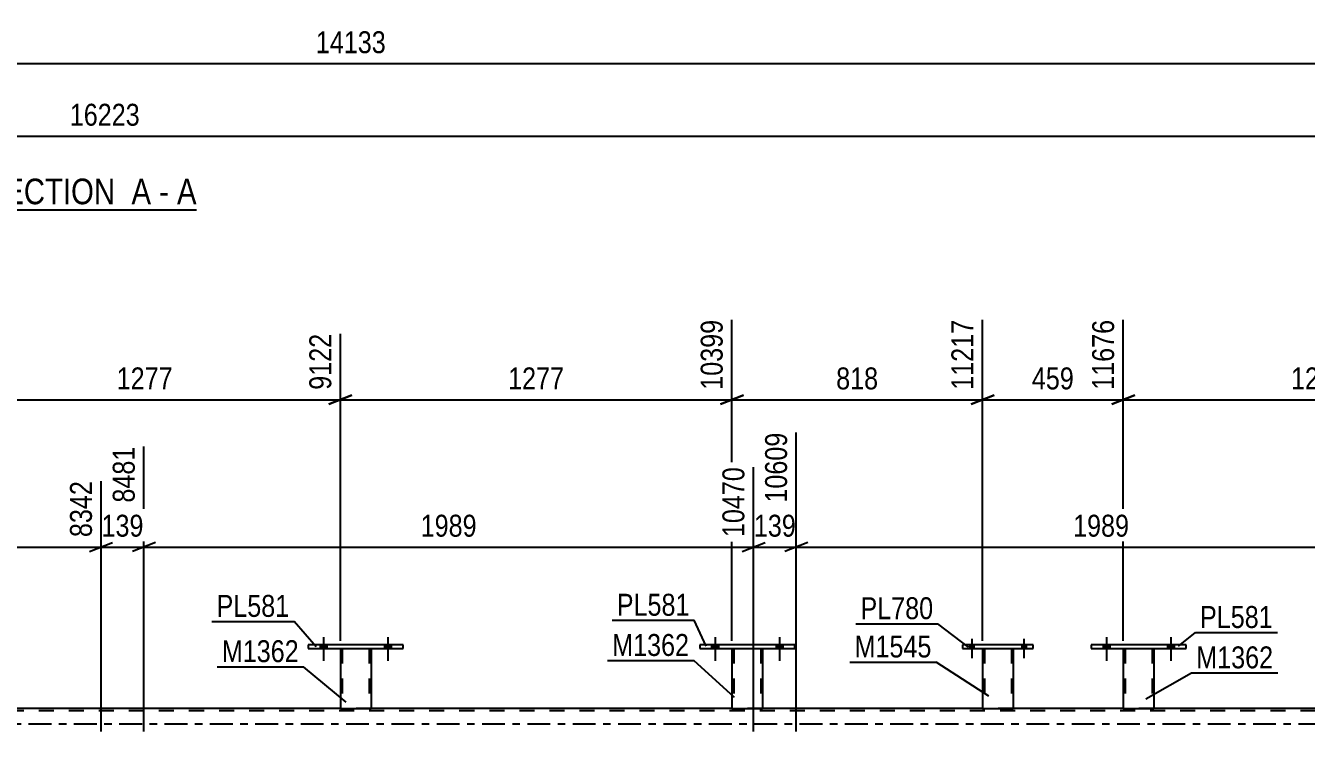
# Model space of a CAD drawing. Header units: millimetres. Extents: x -86 to 755, y -411 to 183.
# Drawn here: x 314.9 to 482, y -1 to 91.1 of the extents above; entities that cross this region are included whole.
import ezdxf

# ---------------------------------------------------------------- set-up
doc = ezdxf.new("R2010")
doc.units = ezdxf.units.MM
doc.linetypes.add('DXK_LINE_DOT2', pattern=[3.9198, 1.9599, -1.9599])
doc.linetypes.add('DXK_LINE_DOT3', pattern=[5.9187, 2.979, -0.9799, 0.9799, -0.9799])
doc.styles.add('Arial Narrow', font='ARIALN.TTF', dxfattribs={"height": 0.2})

# ---------------------------------------------------------------- blocks, each defined once
blk = doc.blocks.new('Unknown-814409269-11 - 2401')
at = {"color": 6, "linetype": 'Continuous'}
blk.add_line((309.53, 67.07), (337.17, 67.07), dxfattribs=at)
at = {"color": 0, "linetype": 'Continuous'}
for points in [[(327.63, 67.82), (327.63, 71.32), (309.53, 71.32), (309.53, 67.82)], [(331.24, 67.82), (331.24, 71.32), (328.68, 71.32), (328.68, 67.82)], [(333.57, 67.82), (333.57, 71.32), (332.29, 71.32), (332.29, 67.82)], [(337.17, 67.82), (337.17, 71.32), (334.62, 71.32), (334.62, 67.82)]]:
    blk.add_wipeout(points, dxfattribs=at)
at = {"color": 7, "linetype": 'Continuous', "style": 'Arial Narrow'}
for s, p in [('SECTION ', (309.53, 67.82)), ('A', (328.68, 67.82)), ('A', (334.62, 67.82)), ('-', (332.29, 67.82))]:
    blk.add_text(s, height=3.34, dxfattribs=at).set_placement(p)
blk = doc.blocks.new('Bolt-814409269-3583 - 3545')
at = {"linetype": 'Continuous'}
for points in [[(438.06, 9.82), (438.62, 9.82), (438.62, 10.3), (438.06, 10.3)], [(438.06, 9.82), (438.62, 9.82), (438.62, 10.3), (438.06, 10.3)], [(444.86, 9.82), (445.42, 9.82), (445.42, 10.3), (444.86, 10.3)], [(444.86, 9.82), (445.42, 9.82), (445.42, 10.3), (444.86, 10.3)]]:
    blk.add_hatch(color=1, dxfattribs=at).paths.add_polyline_path(points)
at = {"color": 1, "linetype": 'Continuous'}
for p, q in [((438.06, 10.3), (438.06, 9.82)), ((438.06, 10.3), (438.06, 9.82)), ((438.34, 11.1), (438.34, 8.58)), ((438.34, 11.1), (438.34, 8.58)), ((438.62, 10.3), (438.62, 9.82)), ((438.62, 10.3), (438.62, 9.82)), ((444.86, 10.3), (444.86, 9.82)), ((444.86, 10.3), (444.86, 9.82)), ((445.14, 11.1), (445.14, 8.58)), ((445.14, 11.1), (445.14, 8.58)), ((445.42, 10.3), (445.42, 9.82)), ((445.42, 10.3), (445.42, 9.82))]:
    blk.add_line(p, q, dxfattribs=at)
blk = doc.blocks.new('Part-814409269-3588 - 3545')
at = {"color": 2, "linetype": 'Continuous'}
for p, q in [((453.91, 10.32), (453.91, 9.84)), ((466.31, 10.32), (453.91, 10.32)), ((466.31, 9.84), (466.31, 10.32)), ((453.91, 9.84), (466.31, 9.84))]:
    blk.add_line(p, q, dxfattribs=at)
blk = doc.blocks.new('Part-814409269-3593 - 3545')
at = {"color": 2, "linetype": 'Continuous'}
for p, q in [((458.11, 9.84), (458.11, 2)), ((462.11, 9.84), (462.11, 2)), ((458.11, 2), (462.11, 2))]:
    blk.add_line(p, q, dxfattribs=at)
at = {"color": 7, "linetype": 'DXK_LINE_DOT2'}
for p, q in [((458.11, 9.84), (462.11, 9.84)), ((458.11, 9.84), (458.11, 9.84)), ((458.11, 9.84), (458.11, 9.84)), ((458.35, 9.84), (458.35, 2)), ((461.87, 9.84), (461.87, 2)), ((462.11, 9.84), (462.11, 9.84)), ((462.11, 9.84), (462.11, 9.84)), ((461.81, 2), (461.85, 2)), ((461.81, 2), (461.85, 2)), ((461.85, 2), (461.87, 2)), ((461.85, 2), (461.87, 2))]:
    blk.add_line(p, q, dxfattribs=at)
blk = doc.blocks.new('Bolt-814409269-3612 - 3545')
at = {"linetype": 'Continuous'}
for points in [[(404.39, 9.84), (405.27, 9.84), (405.27, 10.32), (404.39, 10.32)], [(412.79, 9.84), (413.67, 9.84), (413.67, 10.32), (412.79, 10.32)]]:
    blk.add_hatch(color=1, dxfattribs=at).paths.add_polyline_path(points)
at = {"color": 1, "linetype": 'Continuous'}
for p, q in [((404.39, 10.32), (404.39, 9.84)), ((404.83, 11.32), (404.83, 8.2)), ((405.27, 10.32), (405.27, 9.84)), ((412.79, 10.32), (412.79, 9.84)), ((413.23, 11.32), (413.23, 8.2)), ((413.67, 10.32), (413.67, 9.84))]:
    blk.add_line(p, q, dxfattribs=at)
blk = doc.blocks.new('Bolt-814409269-3613 - 3545')
at = {"linetype": 'Continuous'}
for points in [[(404.39, 9.84), (405.27, 9.84), (405.27, 10.32), (404.39, 10.32)], [(412.79, 9.84), (413.67, 9.84), (413.67, 10.32), (412.79, 10.32)]]:
    blk.add_hatch(color=1, dxfattribs=at).paths.add_polyline_path(points)
at = {"color": 1, "linetype": 'Continuous'}
for p, q in [((404.39, 10.32), (404.39, 9.84)), ((404.83, 11.32), (404.83, 8.2)), ((405.27, 10.32), (405.27, 9.84)), ((412.79, 10.32), (412.79, 9.84)), ((413.23, 11.32), (413.23, 8.2)), ((413.67, 10.32), (413.67, 9.84))]:
    blk.add_line(p, q, dxfattribs=at)
blk = doc.blocks.new('Bolt-814409269-3614 - 3545')
at = {"linetype": 'Continuous'}
for points in [[(455.47, 9.84), (456.35, 9.84), (456.35, 10.32), (455.47, 10.32)], [(463.87, 9.84), (464.75, 9.84), (464.75, 10.32), (463.87, 10.32)]]:
    blk.add_hatch(color=1, dxfattribs=at).paths.add_polyline_path(points)
at = {"color": 1, "linetype": 'Continuous'}
for p, q in [((455.47, 10.32), (455.47, 9.84)), ((455.91, 11.32), (455.91, 8.2)), ((456.35, 10.32), (456.35, 9.84)), ((463.87, 10.32), (463.87, 9.84)), ((464.31, 11.32), (464.31, 8.2)), ((464.75, 10.32), (464.75, 9.84))]:
    blk.add_line(p, q, dxfattribs=at)
blk = doc.blocks.new('Bolt-814409269-3615 - 3545')
at = {"linetype": 'Continuous'}
for points in [[(455.47, 9.84), (456.35, 9.84), (456.35, 10.32), (455.47, 10.32)], [(463.87, 9.84), (464.75, 9.84), (464.75, 10.32), (463.87, 10.32)]]:
    blk.add_hatch(color=1, dxfattribs=at).paths.add_polyline_path(points)
at = {"color": 1, "linetype": 'Continuous'}
for p, q in [((455.47, 10.32), (455.47, 9.84)), ((455.91, 11.32), (455.91, 8.2)), ((456.35, 10.32), (456.35, 9.84)), ((463.87, 10.32), (463.87, 9.84)), ((464.31, 11.32), (464.31, 8.2)), ((464.75, 10.32), (464.75, 9.84))]:
    blk.add_line(p, q, dxfattribs=at)
blk = doc.blocks.new('Bolt-814409269-3616 - 3545')
at = {"linetype": 'Continuous'}
for points in [[(353.31, 9.84), (354.19, 9.84), (354.19, 10.32), (353.31, 10.32)], [(361.71, 9.84), (362.59, 9.84), (362.59, 10.32), (361.71, 10.32)]]:
    blk.add_hatch(color=1, dxfattribs=at).paths.add_polyline_path(points)
at = {"color": 1, "linetype": 'Continuous'}
for p, q in [((353.31, 10.32), (353.31, 9.84)), ((353.75, 11.32), (353.75, 8.2)), ((354.19, 10.32), (354.19, 9.84)), ((361.71, 10.32), (361.71, 9.84)), ((362.15, 11.32), (362.15, 8.2)), ((362.59, 10.32), (362.59, 9.84))]:
    blk.add_line(p, q, dxfattribs=at)
blk = doc.blocks.new('Bolt-814409269-3617 - 3545')
at = {"linetype": 'Continuous'}
for points in [[(353.31, 9.84), (354.19, 9.84), (354.19, 10.32), (353.31, 10.32)], [(361.71, 9.84), (362.59, 9.84), (362.59, 10.32), (361.71, 10.32)]]:
    blk.add_hatch(color=1, dxfattribs=at).paths.add_polyline_path(points)
at = {"color": 1, "linetype": 'Continuous'}
for p, q in [((353.31, 10.32), (353.31, 9.84)), ((353.75, 11.32), (353.75, 8.2)), ((354.19, 10.32), (354.19, 9.84)), ((361.71, 10.32), (361.71, 9.84)), ((362.15, 11.32), (362.15, 8.2)), ((362.59, 10.32), (362.59, 9.84))]:
    blk.add_line(p, q, dxfattribs=at)
blk = doc.blocks.new('Part-814409269-3727 - 3545')
at = {"color": 2, "linetype": 'Continuous'}
for p, q in [((437.14, 10.3), (437.14, 9.82)), ((446.34, 10.3), (437.14, 10.3)), ((446.34, 9.82), (446.34, 10.3)), ((437.14, 9.82), (446.34, 9.82))]:
    blk.add_line(p, q, dxfattribs=at)
blk = doc.blocks.new('Part-814409269-3732 - 3545')
at = {"color": 2, "linetype": 'Continuous'}
for p, q in [((439.74, 9.82), (439.74, 2)), ((443.74, 9.82), (443.74, 2)), ((439.74, 2), (443.74, 2))]:
    blk.add_line(p, q, dxfattribs=at)
at = {"color": 7, "linetype": 'DXK_LINE_DOT2'}
for p, q in [((439.74, 9.82), (443.74, 9.82)), ((439.98, 9.82), (439.98, 2)), ((443.5, 9.82), (443.5, 2)), ((443.45, 2), (443.48, 2)), ((443.45, 2), (443.48, 2)), ((443.48, 2), (443.5, 2)), ((443.48, 2), (443.5, 2))]:
    blk.add_line(p, q, dxfattribs=at)
blk = doc.blocks.new('Part-814409269-3737 - 3545')
at = {"color": 2, "linetype": 'Continuous'}
for p, q in [((402.83, 10.32), (402.83, 9.84)), ((415.23, 10.32), (402.83, 10.32)), ((415.23, 9.84), (415.23, 10.32)), ((402.83, 9.84), (415.23, 9.84))]:
    blk.add_line(p, q, dxfattribs=at)
blk = doc.blocks.new('Part-814409269-3752 - 3545')
at = {"color": 2, "linetype": 'Continuous'}
for p, q in [((407.03, 9.84), (407.03, 2)), ((411.03, 9.84), (411.03, 2)), ((407.03, 2), (411.03, 2))]:
    blk.add_line(p, q, dxfattribs=at)
at = {"color": 7, "linetype": 'DXK_LINE_DOT2'}
for p, q in [((407.03, 9.84), (411.03, 9.84)), ((407.03, 9.84), (407.03, 9.84)), ((407.03, 9.84), (407.03, 9.84)), ((407.27, 9.84), (407.27, 2)), ((410.79, 9.84), (410.79, 2)), ((411.03, 9.84), (411.03, 9.84)), ((411.03, 9.84), (411.03, 9.84)), ((410.73, 2), (410.77, 2)), ((410.73, 2), (410.77, 2)), ((410.77, 2), (410.79, 2)), ((410.77, 2), (410.79, 2))]:
    blk.add_line(p, q, dxfattribs=at)
blk = doc.blocks.new('Part-814409269-3757 - 3545')
at = {"color": 2, "linetype": 'Continuous'}
for p, q in [((351.75, 10.32), (351.75, 9.84)), ((364.15, 10.32), (351.75, 10.32)), ((364.15, 9.84), (364.15, 10.32)), ((351.75, 9.84), (364.15, 9.84))]:
    blk.add_line(p, q, dxfattribs=at)
blk = doc.blocks.new('Part-814409269-3762 - 3545')
at = {"color": 2, "linetype": 'Continuous'}
for p, q in [((355.95, 9.84), (355.95, 2)), ((359.95, 9.84), (359.95, 2)), ((355.95, 2), (359.95, 2))]:
    blk.add_line(p, q, dxfattribs=at)
at = {"color": 7, "linetype": 'DXK_LINE_DOT2'}
for p, q in [((355.95, 9.84), (359.95, 9.84)), ((355.95, 9.84), (355.95, 9.84)), ((355.95, 9.84), (355.95, 9.84)), ((356.19, 9.84), (356.19, 2)), ((359.71, 9.84), (359.71, 2)), ((359.95, 9.84), (359.95, 9.84)), ((359.95, 9.84), (359.95, 9.84)), ((359.65, 2), (359.69, 2)), ((359.65, 2), (359.69, 2)), ((359.69, 2), (359.71, 2)), ((359.69, 2), (359.71, 2))]:
    blk.add_line(p, q, dxfattribs=at)
blk = doc.blocks.new('Part-814409269-3894 - 3545')
at = {"color": 7, "linetype": 'DXK_LINE_DOT2'}
for p, q in [((639.97, 1.68), (25.23, 1.68)), ((359.95, 2), (355.95, 2)), ((411.03, 2), (407.03, 2)), ((443.74, 2), (439.74, 2)), ((462.11, 2), (458.11, 2))]:
    blk.add_line(p, q, dxfattribs=at)
at = {"color": 2, "linetype": 'Continuous'}
for p, q in [((355.95, 2), (308.87, 2)), ((407.03, 2), (359.95, 2)), ((439.74, 2), (411.03, 2)), ((458.11, 2), (443.74, 2)), ((509.19, 2), (462.11, 2))]:
    blk.add_line(p, q, dxfattribs=at)
at = {"color": 7, "linetype": 'DXK_LINE_DOT3'}
blk.add_line((25.23, 0), (639.97, 0), dxfattribs=at)
blk = doc.blocks.new('StraightDimension-814409269-3480 - 2401')
at = {"color": 7, "linetype": 'Continuous'}
blk.add_line((74.65, 86.19), (639.97, 86.19), dxfattribs=at)
at = {"color": 0}
blk.add_wipeout([(362.48, 86.94), (362.48, 91.14), (352.14, 91.14), (352.14, 86.94)], dxfattribs=at)
at = {"color": 3, "style": 'Arial Narrow'}
blk.add_text('14133', height=2.863, dxfattribs=at).set_placement((352.74, 87.54))
blk = doc.blocks.new('StraightDimension-814409269-3341 - 2401')
at = {"color": 7, "linetype": 'Continuous'}
blk.add_line((10.44, 76.72), (639.97, 76.72), dxfattribs=at)
at = {"color": 0}
blk.add_wipeout([(330.37, 77.47), (330.37, 81.67), (320.03, 81.67), (320.03, 77.47)], dxfattribs=at)
at = {"color": 3, "style": 'Arial Narrow'}
blk.add_text('16223', height=2.863, dxfattribs=at).set_placement((320.63, 78.07))
blk = doc.blocks.new('StraightDimension-814409269-4643 - 3545')
at = {"color": 7, "linetype": 'Continuous'}
for p, q in [((415.43, -1), (415.43, 38.01)), ((409.86, -1), (409.86, 33.51)), ((408.36, 22.47), (411.36, 23.67)), ((416.93, 23.67), (413.93, 22.47)), ((409.86, 23.07), (415.43, 23.07))]:
    blk.add_line(p, q, dxfattribs=at)
at = {"color": 0}
blk.add_wipeout([(415.99, 23.82), (415.99, 28.02), (409.3, 28.02), (409.3, 23.82)], dxfattribs=at)
at = {"color": 3, "style": 'Arial Narrow'}
blk.add_text('139', height=2.863, dxfattribs=at).set_placement((409.9, 24.42))
at = {"color": 0, "linetype": 'Continuous'}
blk.add_wipeout([(414.83, 38.61), (410.63, 38.61), (410.63, 28.27), (414.83, 28.27)], dxfattribs=at)
at = {"color": 3, "linetype": 'Continuous', "style": 'Arial Narrow'}
blk.add_text('10609', height=2.863, rotation=90.0002, dxfattribs=at).set_placement((414.23, 28.87))
blk = doc.blocks.new('StraightDimension-814409269-14927 - 3545')
at = {"color": 7, "linetype": 'Continuous'}
for p, q in [((407.03, 10.84), (407.03, 52.74)), ((355.95, 10.84), (355.95, 50.91)), ((357.45, 42.9), (354.45, 41.7)), ((355.95, 42.3), (407.03, 42.3)), ((405.53, 41.7), (408.53, 42.9))]:
    blk.add_line(p, q, dxfattribs=at)
at = {"color": 0, "linetype": 'Continuous'}
blk.add_wipeout([(406.43, 53.34), (402.23, 53.34), (402.23, 43), (406.43, 43)], dxfattribs=at)
at = {"color": 0}
blk.add_wipeout([(385.75, 43.05), (385.75, 47.25), (377.23, 47.25), (377.23, 43.05)], dxfattribs=at)
at = {"color": 3, "linetype": 'Continuous', "style": 'Arial Narrow'}
blk.add_text('10399', height=2.863, rotation=90.0002, dxfattribs=at).set_placement((405.83, 43.6))
at = {"color": 3, "style": 'Arial Narrow'}
blk.add_text('1277', height=2.863, dxfattribs=at).set_placement((377.83, 43.65))
blk = doc.blocks.new('StraightDimension-814409269-14926 - 3545')
at = {"color": 7, "linetype": 'Continuous'}
for p, q in [((407.03, 10.84), (407.03, 52.74)), ((439.74, 10.82), (439.74, 52.74)), ((408.53, 42.9), (405.53, 41.7)), ((407.03, 42.3), (439.74, 42.3)), ((438.24, 41.7), (441.24, 42.9))]:
    blk.add_line(p, q, dxfattribs=at)
at = {"color": 0, "linetype": 'Continuous'}
blk.add_wipeout([(439.14, 53.34), (434.94, 53.34), (434.94, 43), (439.14, 43)], dxfattribs=at)
at = {"color": 0}
blk.add_wipeout([(426.73, 43.05), (426.73, 47.25), (420.04, 47.25), (420.04, 43.05)], dxfattribs=at)
at = {"color": 3, "linetype": 'Continuous', "style": 'Arial Narrow'}
blk.add_text('11217', height=2.863, rotation=90.0002, dxfattribs=at).set_placement((438.54, 43.6))
at = {"color": 3, "style": 'Arial Narrow'}
blk.add_text('818', height=2.863, dxfattribs=at).set_placement((420.64, 43.65))
blk = doc.blocks.new('StraightDimension-814409269-14924 - 3545')
at = {"color": 7, "linetype": 'Continuous'}
for p, q in [((458.11, 10.84), (458.11, 52.74)), ((509.19, 10.84), (509.19, 52.74)), ((459.61, 42.9), (456.61, 41.7)), ((458.11, 42.3), (509.19, 42.3)), ((507.69, 41.7), (510.69, 42.9))]:
    blk.add_line(p, q, dxfattribs=at)
at = {"color": 0, "linetype": 'Continuous'}
blk.add_wipeout([(508.59, 53.34), (504.39, 53.34), (504.39, 43), (508.59, 43)], dxfattribs=at)
at = {"color": 0}
blk.add_wipeout([(487.91, 43.05), (487.91, 47.25), (479.39, 47.25), (479.39, 43.05)], dxfattribs=at)
at = {"color": 3, "linetype": 'Continuous', "style": 'Arial Narrow'}
blk.add_text('12953', height=2.863, rotation=90.0002, dxfattribs=at).set_placement((507.99, 43.6))
at = {"color": 3, "style": 'Arial Narrow'}
blk.add_text('1277', height=2.863, dxfattribs=at).set_placement((479.99, 43.65))
blk = doc.blocks.new('StraightDimension-814409269-14925 - 3545')
at = {"color": 7, "linetype": 'Continuous'}
for p, q in [((439.74, 10.82), (439.74, 52.74)), ((458.11, 10.84), (458.11, 52.74)), ((441.24, 42.9), (438.24, 41.7)), ((439.74, 42.3), (458.11, 42.3)), ((456.61, 41.7), (459.61, 42.9))]:
    blk.add_line(p, q, dxfattribs=at)
at = {"color": 0, "linetype": 'Continuous'}
blk.add_wipeout([(457.51, 53.34), (453.31, 53.34), (453.31, 43), (457.51, 43)], dxfattribs=at)
at = {"color": 0}
blk.add_wipeout([(452.27, 43.05), (452.27, 47.25), (445.58, 47.25), (445.58, 43.05)], dxfattribs=at)
at = {"color": 3, "linetype": 'Continuous', "style": 'Arial Narrow'}
blk.add_text('11676', height=2.863, rotation=90.0002, dxfattribs=at).set_placement((456.91, 43.6))
at = {"color": 3, "style": 'Arial Narrow'}
blk.add_text('459', height=2.863, dxfattribs=at).set_placement((446.18, 43.65))
blk = doc.blocks.new('StraightDimension-814409269-4619 - 3545')
at = {"color": 7, "linetype": 'Continuous'}
for p, q in [((415.43, -1), (415.43, 38.01)), ((494.99, -1), (494.99, 33.51)), ((416.93, 23.67), (413.93, 22.47)), ((493.49, 22.47), (496.49, 23.67)), ((415.43, 23.07), (494.99, 23.07))]:
    blk.add_line(p, q, dxfattribs=at)
at = {"color": 0, "linetype": 'Continuous'}
blk.add_wipeout([(494.39, 34.11), (490.19, 34.11), (490.19, 23.77), (494.39, 23.77)], dxfattribs=at)
at = {"color": 0}
blk.add_wipeout([(459.47, 23.82), (459.47, 28.02), (450.96, 28.02), (450.96, 23.82)], dxfattribs=at)
at = {"color": 3, "linetype": 'Continuous', "style": 'Arial Narrow'}
blk.add_text('12598', height=2.863, rotation=90.0002, dxfattribs=at).set_placement((493.79, 24.37))
at = {"color": 3, "style": 'Arial Narrow'}
blk.add_text('1989', height=2.863, dxfattribs=at).set_placement((451.56, 24.42))
blk = doc.blocks.new('StraightDimension-814409269-4667 - 3545')
at = {"color": 7, "linetype": 'Continuous'}
for p, q in [((330.3, -1), (330.3, 36.18)), ((409.86, -1), (409.86, 33.51)), ((331.8, 23.67), (328.8, 22.47)), ((408.36, 22.47), (411.36, 23.67)), ((330.3, 23.07), (409.86, 23.07))]:
    blk.add_line(p, q, dxfattribs=at)
at = {"color": 0, "linetype": 'Continuous'}
blk.add_wipeout([(409.26, 34.11), (405.06, 34.11), (405.06, 23.77), (409.26, 23.77)], dxfattribs=at)
at = {"color": 0}
blk.add_wipeout([(374.33, 23.82), (374.33, 28.02), (365.82, 28.02), (365.82, 23.82)], dxfattribs=at)
at = {"color": 3, "linetype": 'Continuous', "style": 'Arial Narrow'}
blk.add_text('10470', height=2.863, rotation=90.0002, dxfattribs=at).set_placement((408.66, 24.37))
at = {"color": 3, "style": 'Arial Narrow'}
blk.add_text('1989', height=2.863, dxfattribs=at).set_placement((366.42, 24.42))
blk = doc.blocks.new('StraightDimension-814409269-4691 - 3545')
at = {"color": 7, "linetype": 'Continuous'}
for p, q in [((330.3, -1), (330.3, 36.18)), ((324.72, -1), (324.72, 31.68)), ((323.22, 22.47), (326.22, 23.67)), ((331.8, 23.67), (328.8, 22.47)), ((324.72, 23.07), (330.3, 23.07))]:
    blk.add_line(p, q, dxfattribs=at)
at = {"color": 0}
blk.add_wipeout([(330.85, 23.82), (330.85, 28.02), (324.17, 28.02), (324.17, 23.82)], dxfattribs=at)
at = {"color": 3, "style": 'Arial Narrow'}
blk.add_text('139', height=2.863, dxfattribs=at).set_placement((324.77, 24.42))
at = {"color": 0, "linetype": 'Continuous'}
blk.add_wipeout([(329.7, 36.78), (325.5, 36.78), (325.5, 28.27), (329.7, 28.27)], dxfattribs=at)
at = {"color": 3, "linetype": 'Continuous', "style": 'Arial Narrow'}
blk.add_text('8481', height=2.863, rotation=90.0002, dxfattribs=at).set_placement((329.1, 28.87))
blk = doc.blocks.new('StraightDimension-814409269-4715 - 3545')
at = {"color": 7, "linetype": 'Continuous'}
for p, q in [((245.16, -1), (245.16, 36.18)), ((324.72, -1), (324.72, 31.68)), ((246.66, 23.67), (243.66, 22.47)), ((323.22, 22.47), (326.22, 23.67)), ((245.16, 23.07), (324.72, 23.07))]:
    blk.add_line(p, q, dxfattribs=at)
at = {"color": 0, "linetype": 'Continuous'}
blk.add_wipeout([(324.12, 32.28), (319.92, 32.28), (319.92, 23.77), (324.12, 23.77)], dxfattribs=at)
at = {"color": 0}
blk.add_wipeout([(289.2, 23.82), (289.2, 28.02), (280.69, 28.02), (280.69, 23.82)], dxfattribs=at)
at = {"color": 3, "linetype": 'Continuous', "style": 'Arial Narrow'}
blk.add_text('8342', height=2.863, rotation=90.0002, dxfattribs=at).set_placement((323.52, 24.37))
at = {"color": 3, "style": 'Arial Narrow'}
blk.add_text('1989', height=2.863, dxfattribs=at).set_placement((281.29, 24.42))
blk = doc.blocks.new('StraightDimension-814409269-14928 - 3545')
at = {"color": 7, "linetype": 'Continuous'}
for p, q in [((304.87, 10.84), (304.87, 50.91)), ((355.95, 10.84), (355.95, 50.91)), ((306.37, 42.9), (303.37, 41.7)), ((304.87, 42.3), (355.95, 42.3)), ((354.45, 41.7), (357.45, 42.9))]:
    blk.add_line(p, q, dxfattribs=at)
at = {"color": 0, "linetype": 'Continuous'}
blk.add_wipeout([(355.35, 51.51), (351.15, 51.51), (351.15, 43), (355.35, 43)], dxfattribs=at)
at = {"color": 0}
blk.add_wipeout([(334.66, 43.05), (334.66, 47.25), (326.15, 47.25), (326.15, 43.05)], dxfattribs=at)
at = {"color": 3, "linetype": 'Continuous', "style": 'Arial Narrow'}
blk.add_text('9122', height=2.863, rotation=90.0002, dxfattribs=at).set_placement((354.75, 43.6))
at = {"color": 3, "style": 'Arial Narrow'}
blk.add_text('1277', height=2.863, dxfattribs=at).set_placement((326.75, 43.65))
blk = doc.blocks.new('Mark-814409269-3589 - 3545')
at = {"color": 0}
blk.add_wipeout([(477.69, 7.23), (477.69, 10.23), (467.63, 10.23), (467.63, 7.23)], dxfattribs=at)
blk.add_wipeout([(477.69, 7.23), (477.69, 10.23), (467.63, 10.23), (467.63, 7.23)], dxfattribs=at)
at = {"color": 30, "linetype": 'Continuous'}
for p, q in [((461.05, 3.23), (467.03, 6.63)), ((467.03, 6.63), (478.29, 6.63))]:
    blk.add_line(p, q, dxfattribs=at)
at = {"color": 3, "style": 'Arial Narrow'}
blk.add_text('M1362', height=2.863, dxfattribs=at).set_placement((467.63, 7.23))
blk = doc.blocks.new('Mark-814409269-3584 - 3545')
at = {"color": 0}
blk.add_wipeout([(477.62, 12.5), (477.62, 15.5), (468.12, 15.5), (468.12, 12.5)], dxfattribs=at)
blk.add_wipeout([(477.62, 12.5), (477.62, 15.5), (468.12, 15.5), (468.12, 12.5)], dxfattribs=at)
at = {"color": 30, "linetype": 'Continuous'}
for p, q in [((465.32, 10.12), (467.52, 11.9)), ((467.52, 11.9), (478.22, 11.9))]:
    blk.add_line(p, q, dxfattribs=at)
at = {"color": 3, "style": 'Arial Narrow'}
blk.add_text('PL581', height=2.863, dxfattribs=at).set_placement((468.12, 12.5))
blk = doc.blocks.new('Mark-814409269-3723 - 3545')
at = {"color": 0}
blk.add_wipeout([(433.31, 13.65), (433.31, 16.65), (423.81, 16.65), (423.81, 13.65)], dxfattribs=at)
blk.add_wipeout([(433.31, 13.65), (433.31, 16.65), (423.81, 16.65), (423.81, 13.65)], dxfattribs=at)
at = {"color": 30, "linetype": 'Continuous'}
for p in [(423.21, 13.05), (437.92, 9.98)]:
    blk.add_line(p, (433.91, 13.05), dxfattribs=at)
at = {"color": 3, "style": 'Arial Narrow'}
blk.add_text('PL780', height=2.863, dxfattribs=at).set_placement((423.81, 13.65))
blk = doc.blocks.new('Mark-814409269-3728 - 3545')
at = {"color": 0}
blk.add_wipeout([(433.09, 8.65), (433.09, 11.65), (423.04, 11.65), (423.04, 8.65)], dxfattribs=at)
blk.add_wipeout([(433.09, 8.65), (433.09, 11.65), (423.04, 11.65), (423.04, 8.65)], dxfattribs=at)
at = {"color": 30, "linetype": 'Continuous'}
for p in [(422.44, 8.05), (440.55, 3.58)]:
    blk.add_line(p, (433.69, 8.05), dxfattribs=at)
at = {"color": 3, "style": 'Arial Narrow'}
blk.add_text('M1545', height=2.863, dxfattribs=at).set_placement((423.04, 8.65))
blk = doc.blocks.new('Mark-814409269-3733 - 3545')
at = {"color": 0}
blk.add_wipeout([(401.51, 14.1), (401.51, 17.1), (392.01, 17.1), (392.01, 14.1)], dxfattribs=at)
blk.add_wipeout([(401.51, 14.1), (401.51, 17.1), (392.01, 17.1), (392.01, 14.1)], dxfattribs=at)
at = {"color": 30, "linetype": 'Continuous'}
for p in [(391.41, 13.5), (403.66, 10.12)]:
    blk.add_line(p, (402.11, 13.5), dxfattribs=at)
at = {"color": 3, "style": 'Arial Narrow'}
blk.add_text('PL581', height=2.863, dxfattribs=at).set_placement((392.01, 14.1))
blk = doc.blocks.new('Mark-814409269-3748 - 3545')
at = {"color": 0}
blk.add_wipeout([(401.47, 8.85), (401.47, 11.85), (391.41, 11.85), (391.41, 8.85)], dxfattribs=at)
blk.add_wipeout([(401.47, 8.85), (401.47, 11.85), (391.41, 11.85), (391.41, 8.85)], dxfattribs=at)
at = {"color": 30, "linetype": 'Continuous'}
for p in [(390.81, 8.25), (407.36, 3.44)]:
    blk.add_line(p, (402.07, 8.25), dxfattribs=at)
at = {"color": 3, "style": 'Arial Narrow'}
blk.add_text('M1362', height=2.863, dxfattribs=at).set_placement((391.41, 8.85))
blk = doc.blocks.new('Mark-814409269-3753 - 3545')
at = {"color": 0}
blk.add_wipeout([(349.29, 13.95), (349.29, 16.95), (339.78, 16.95), (339.78, 13.95)], dxfattribs=at)
blk.add_wipeout([(349.29, 13.95), (349.29, 16.95), (339.78, 16.95), (339.78, 13.95)], dxfattribs=at)
at = {"color": 30, "linetype": 'Continuous'}
for p in [(339.18, 13.35), (352.77, 10.06)]:
    blk.add_line(p, (349.89, 13.35), dxfattribs=at)
at = {"color": 3, "style": 'Arial Narrow'}
blk.add_text('PL581', height=2.863, dxfattribs=at).set_placement((339.78, 13.95))
blk = doc.blocks.new('Mark-814409269-3758 - 3545')
at = {"color": 0}
blk.add_wipeout([(350.53, 8.04), (350.53, 11.04), (340.47, 11.04), (340.47, 8.04)], dxfattribs=at)
blk.add_wipeout([(350.53, 8.04), (350.53, 11.04), (340.47, 11.04), (340.47, 8.04)], dxfattribs=at)
at = {"color": 30, "linetype": 'Continuous'}
for p in [(339.87, 7.44), (356.71, 2.83)]:
    blk.add_line(p, (351.13, 7.44), dxfattribs=at)
at = {"color": 3, "style": 'Arial Narrow'}
blk.add_text('M1362', height=2.863, dxfattribs=at).set_placement((340.47, 8.04))

msp = doc.modelspace()

# ---------------------------------------------------------------- block references
for name in ['StraightDimension-814409269-3480 - 2401', 'Unknown-814409269-11 - 2401', 'Part-814409269-3757 - 3545', 'Bolt-814409269-3616 - 3545', 'Bolt-814409269-3617 - 3545', 'Part-814409269-3737 - 3545', 'Bolt-814409269-3612 - 3545', 'Bolt-814409269-3613 - 3545', 'Part-814409269-3727 - 3545', 'Bolt-814409269-3583 - 3545', 'Part-814409269-3588 - 3545', 'Bolt-814409269-3614 - 3545', 'Bolt-814409269-3615 - 3545', 'Part-814409269-3762 - 3545', 'Part-814409269-3752 - 3545', 'Part-814409269-3732 - 3545', 'Part-814409269-3593 - 3545', 'Part-814409269-3894 - 3545']:
    msp.add_blockref(name, (0, 0))

# ---------------------------------------------------------------- next in the draw order: block references
for name in ['StraightDimension-814409269-3341 - 2401', 'StraightDimension-814409269-14924 - 3545', 'StraightDimension-814409269-4643 - 3545']:
    msp.add_blockref(name, (0, 0))

# ---------------------------------------------------------------- next in the draw order: block references
msp.add_blockref('StraightDimension-814409269-14927 - 3545', (0, 0))

# ---------------------------------------------------------------- next in the draw order: block references
msp.add_blockref('StraightDimension-814409269-14926 - 3545', (0, 0))

# ---------------------------------------------------------------- next in the draw order: block references
for name in ['StraightDimension-814409269-14925 - 3545', 'StraightDimension-814409269-4667 - 3545']:
    msp.add_blockref(name, (0, 0))

# ---------------------------------------------------------------- next in the draw order: block references
for name in ['StraightDimension-814409269-4691 - 3545', 'StraightDimension-814409269-4619 - 3545', 'Mark-814409269-3733 - 3545']:
    msp.add_blockref(name, (0, 0))

# ---------------------------------------------------------------- next in the draw order: block references
for name in ['StraightDimension-814409269-4715 - 3545', 'Mark-814409269-3723 - 3545', 'Mark-814409269-3748 - 3545', 'Mark-814409269-3589 - 3545']:
    msp.add_blockref(name, (0, 0))

# ---------------------------------------------------------------- next in the draw order: block references
for name in ['StraightDimension-814409269-14928 - 3545', 'Mark-814409269-3584 - 3545', 'Mark-814409269-3728 - 3545']:
    msp.add_blockref(name, (0, 0))

# ---------------------------------------------------------------- next in the draw order: block references
msp.add_blockref('Mark-814409269-3753 - 3545', (0, 0))

# ---------------------------------------------------------------- next in the draw order: block references
msp.add_blockref('Mark-814409269-3758 - 3545', (0, 0))

doc.saveas('drawing.dxf')
